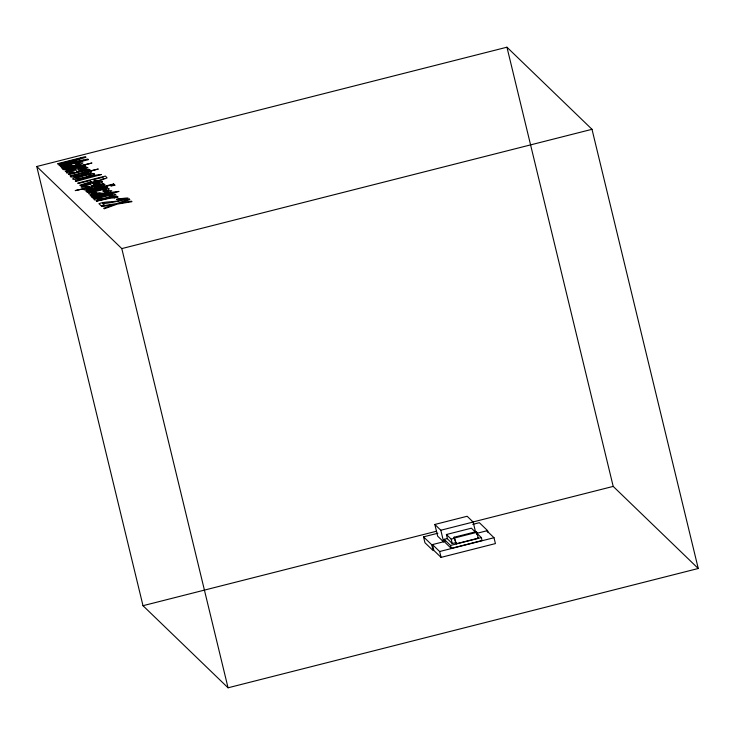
<?xml version="1.0" encoding="UTF-8"?>
<svg xmlns="http://www.w3.org/2000/svg" width="735" height="735" viewBox="0 0 735 735"><rect width="100%" height="100%" fill="white"/><g stroke="black" fill="none" stroke-linecap="round" stroke-linejoin="round"><path stroke-width="1.1" d="M36.75 166.505L506.948 47.205L591.997 129.305L698.25 568.495L228.052 687.795L143.003 605.695L36.75 166.505L121.799 248.595L228.052 687.795M121.799 248.595L591.997 129.305M434.844 524.459L440.825 530.238L443.655 541.961L437.683 536.183L434.844 524.459L467.166 516.264L473.147 522.034L475.462 531.625M143.003 605.695L436.461 531.24M472.026 522.217L613.201 486.405L698.25 568.495M440.825 530.238L473.147 522.034M423.535 536.862L431.739 544.773L433.154 550.634L424.949 542.724L423.535 536.862L437.858 533.224M472.752 524.367L479.367 522.695L487.562 530.606L488.04 532.563M456.6 542.439L452.264 543.533L447.477 538.92L446.411 534.52L471.392 528.189L476.17 532.801M475.049 531.506L481.37 537.607L482.077 540.537L451.226 548.365L444.905 542.265L444.197 539.334L447.505 538.498M454.12 537.257L476.161 531.671L476.84 532.324L478.264 538.185L456.224 543.781L454.12 537.257L456.224 543.781M454.809 537.919L476.84 532.324M446.411 534.52L451.198 539.141L454.46 538.314M431.739 544.773L444.868 541.438M476.62 533.389L487.562 530.606M444.197 539.334L450.518 545.434L481.37 537.607M439.64 551.516L494.003 537.726L495.427 543.588L441.064 557.378L433.889 550.451L432.474 544.589L439.64 551.516L441.064 557.378M486.827 530.799L494.003 537.726M477.575 537.533L478.264 538.185M506.948 47.205L613.201 486.405M476.161 531.671L476.868 534.602M451.198 539.141L452.264 543.533M450.518 545.434L451.226 548.365M83.68 189.474C84.709 191.899 115.367 183.07 101.154 184.494L103.846 183.805L75.191 190.604L85.949 188.362L83.68 189.474M87.731 167.58L84.938 169.326L77.083 171.549L75.356 169.886L69.163 172.073L74.364 172.201C51.965 175.83 83.441 165.834 87.731 167.58M102.514 181.857L99.721 183.594L91.875 185.817L90.139 184.154L83.946 186.341L89.146 186.47C66.756 190.108 98.224 180.103 102.514 181.857M86.601 188.73L93.336 188.031L102.082 185.036L95.77 185.872L86.601 188.73M73.408 175.885L78.737 175.509L88.797 172.238L82.568 173.001L73.408 175.885M70.441 176.602C71.332 178.991 101.807 170.447 88.191 171.586L98.288 169.032L70 175.738L72.958 175.426L70.441 176.602M86.73 171.025L90.304 170.088L85.683 170.437L89.183 169.546L88.806 169.179L68.539 174.324L82.669 171.273L86.73 171.025M114.55 197.88L118.114 196.943L113.502 197.283L117.003 196.392L116.626 196.034L96.349 201.179L110.48 198.119L114.55 197.88M65.571 168.545L62.668 169.197L65.424 168.049C54.555 168.802 68.594 164.98 71.047 164.934C73.95 166.79 86.574 162.352 75.723 164.098L75.356 163.74L79.858 162.793L82.945 162.922L80.712 164.548L65.571 168.545M94.383 196.364L91.48 197.008L94.245 195.859C83.377 196.612 97.415 192.8 99.859 192.745C102.771 194.6 115.395 190.163 104.535 191.908L104.168 191.55L108.67 190.613L111.766 190.742L109.533 192.368L94.383 196.364M106.538 189.299L102.753 190.944L103.139 191.321C112.427 189.4 110.176 186.929 102.064 189.226C100.961 189.648 84.213 192.846 89.67 194.159A7.203 0.956 -13.6 0 0 93.244 193.691L96.855 192.91L91.011 193.02A4.327 0.57 -13.6 0 1 92.638 192.221L102.817 189.584L106.538 189.299M75.347 180.92L75.898 181.435L101.458 174.489L95.072 175.233L75.347 180.92M92.886 197.853L93.437 198.358L118.996 191.422L112.611 192.157L92.886 197.853M64.248 167.231L66.38 167.552L73.031 166.092L69.384 165.733L64.248 167.231M93.069 195.051L95.201 195.372L101.853 193.911L98.205 193.553L93.069 195.051M124.16 198.661C116.736 203.08 107.025 200.554 98.94 203.678L101.108 205.763L104.324 204.955L102.606 203.292C106.566 204.753 147.643 194.527 116.516 199.314L124.16 198.661M91.122 181.738L79.803 185.202L80.335 185.716L93.428 181.692L100.53 180.442L107.062 177.898L105.463 176.069L77.653 183.125L78.085 183.548L90.019 180.525L91.122 181.738M94.402 174.066C80.28 181.499 55.667 180.883 90.506 173.8A8.664 1.148 -13.6 0 1 93.915 173.625L94.402 174.066M115.698 194.619C101.577 202.061 76.973 201.445 111.803 194.352A8.664 1.148 -13.6 0 1 115.211 194.187L115.698 194.619M103.791 178.577C100.723 179.79 95.991 182.363 93.161 179.726L102.661 177.31L103.791 178.577M75.898 178.09C78.526 179.441 89.027 176.694 91.048 174.425A4.796 0.634 -13.6 0 0 88.448 174.645L75.898 178.09M97.195 198.652C99.822 199.993 110.323 197.256 112.345 194.986A4.796 0.634 -13.6 0 0 109.745 195.207L97.195 198.652M84.755 168.526L79.389 170.474L78.075 169.206L84.755 168.526M99.537 182.794L94.172 184.742L92.858 183.474L99.537 182.794M129.286 199.066L116.819 203.549L101.402 206.048L101.935 206.563L114.265 204.523L103.699 208.271L104.241 208.795L117.361 204.082L131.997 201.684L131.473 201.179L120.016 203.09L129.829 199.598L129.286 199.066M77.441 167.461L65.709 171.595L65.204 171.108L74.694 167.81L63.752 169.712L91.948 163.023L75.797 167.121L85.425 165.917L85.931 166.404L77.441 167.461M81.401 158.154L58.883 165.007L59.315 165.421L83.689 160.359L60.224 166.303L60.637 166.707L88.448 159.651L87.832 159.054L63.394 164.125L85.977 157.262L85.352 156.656L57.541 163.712L57.964 164.116L81.401 158.154M113.64 183.961L85.83 191.017L86.225 191.403L114.035 184.347L113.64 183.961M106.998 186.855L86.813 191.973L87.217 192.359L107.402 187.241L106.998 186.855M114.623 184.917L110.764 185.9L115.028 185.303L114.623 184.917"/></g></svg>
